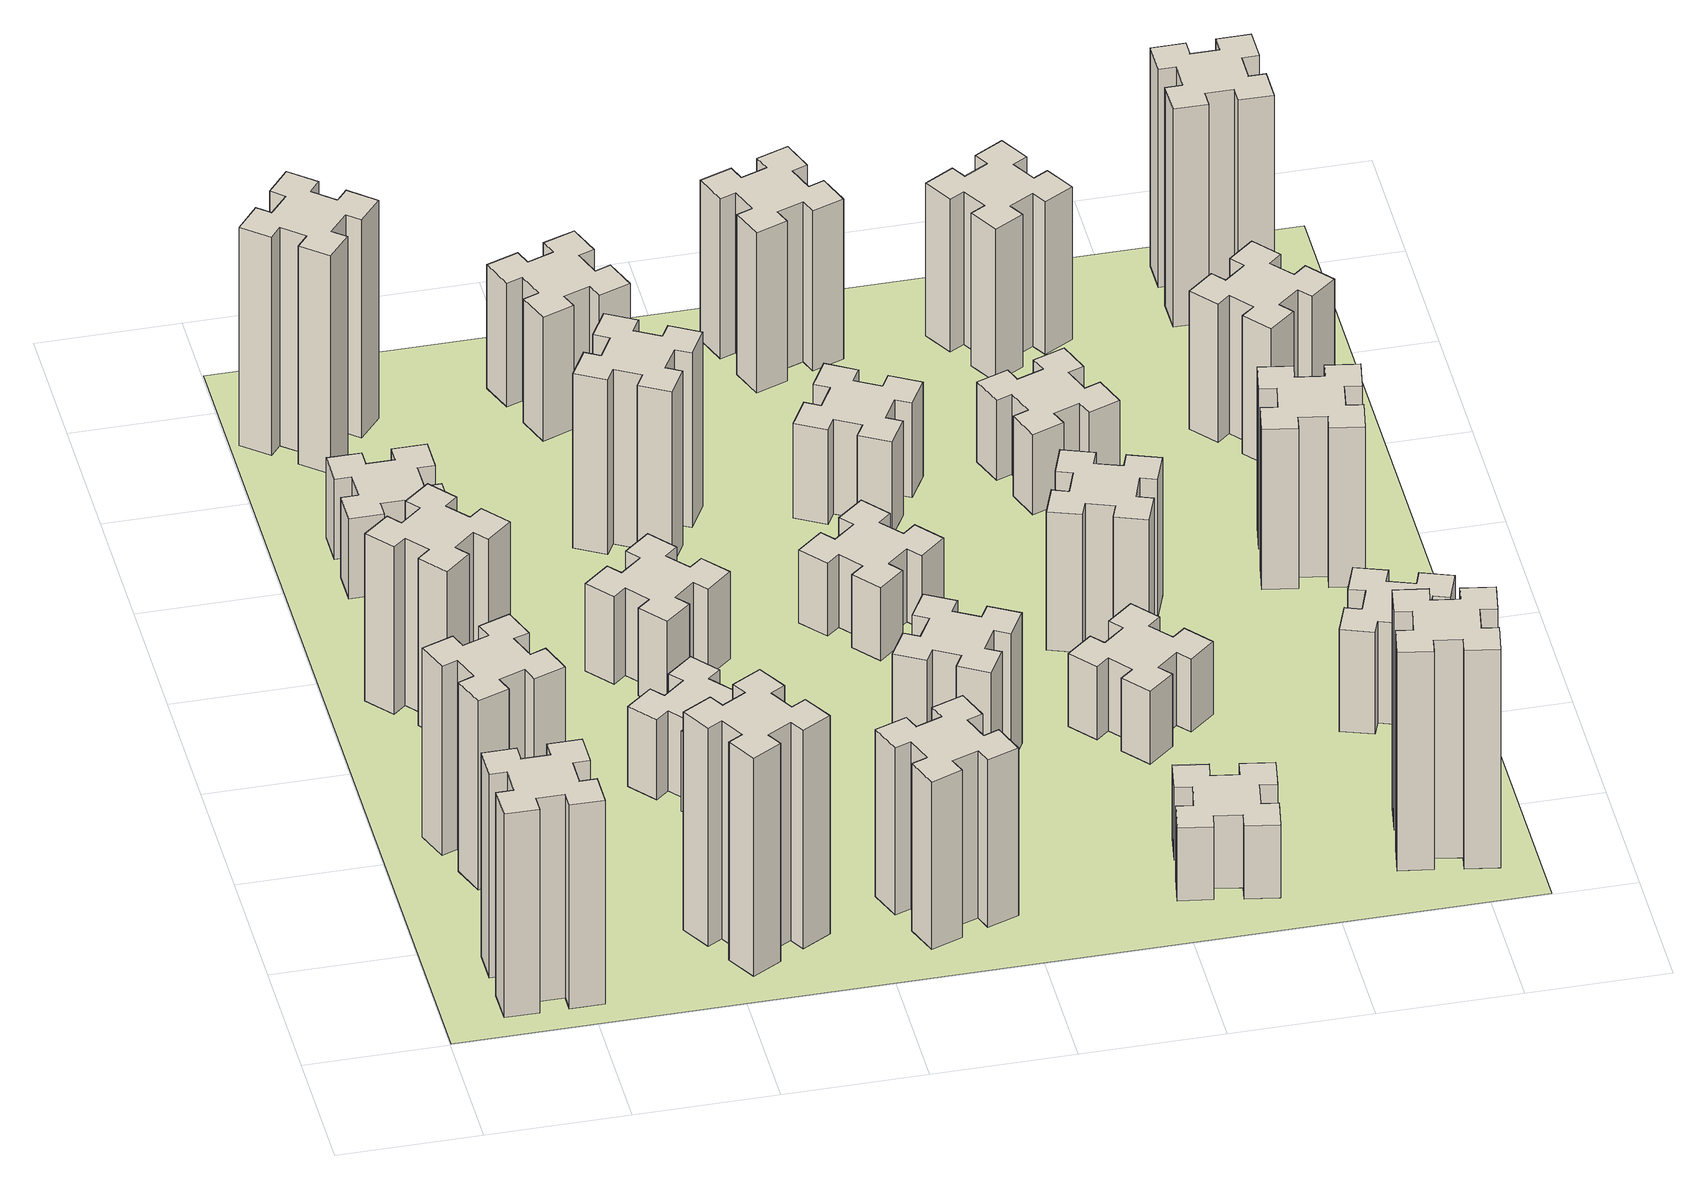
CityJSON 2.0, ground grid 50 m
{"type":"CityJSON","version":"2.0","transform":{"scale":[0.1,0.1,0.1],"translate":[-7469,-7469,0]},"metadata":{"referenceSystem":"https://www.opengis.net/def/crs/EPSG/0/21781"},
"CityObjects":{
"building1":{"type":"Building","attributes":{"class":"1000","function":"1000","usage":"1000","yearOfConstruction":2016,"roofType":"1000","measuredHeight":84,"storeysAboveGround":30,"storeysBelowGround":0},"geometry":[{"type":"Solid","lod":"1","boundaries":[[[[0,1,2,3,4,5,6,7,8,9,10,11,12,13,14,15,16,17,18,19]],[[17,16,20,21]],[[16,15,22,20]],[[15,14,23,22]],[[14,13,24,23]],[[13,12,25,24]],[[12,11,26,25]],[[11,10,27,26]],[[10,9,28,27]],[[9,8,29,28]],[[8,7,30,29]],[[7,6,31,30]],[[6,5,32,31]],[[5,4,33,32]],[[4,3,34,33]],[[3,2,35,34]],[[2,1,36,35]],[[1,0,37,36]],[[0,19,38,37]],[[19,18,39,38]],[[18,17,21,39]],[[24,25,26,27,28,29,30,31,32,33,34,35,36,37,38,39,21,20,22,23]]]]}]},
"building2":{"type":"Building","attributes":{"class":"1000","function":"1000","usage":"1000","yearOfConstruction":2016,"roofType":"1000","measuredHeight":78,"storeysAboveGround":30,"storeysBelowGround":0},"geometry":[{"type":"Solid","lod":"1","boundaries":[[[[40,41,42,43,44,45,46,47,48,49,50,51,52,53,54,55,56,57,58,59]],[[57,56,60,61]],[[56,55,62,60]],[[55,54,63,62]],[[54,53,64,63]],[[53,52,65,64]],[[52,51,66,65]],[[51,50,67,66]],[[50,49,68,67]],[[49,48,69,68]],[[48,47,70,69]],[[47,46,71,70]],[[46,45,72,71]],[[45,44,73,72]],[[44,43,74,73]],[[43,42,75,74]],[[42,41,76,75]],[[41,40,77,76]],[[40,59,78,77]],[[59,58,79,78]],[[58,57,61,79]],[[64,65,66,67,68,69,70,71,72,73,74,75,76,77,78,79,61,60,62,63]]]]}]},
"building3":{"type":"Building","attributes":{"class":"1000","function":"1000","usage":"1000","yearOfConstruction":2016,"roofType":"1000","measuredHeight":69,"storeysAboveGround":30,"storeysBelowGround":0},"geometry":[{"type":"Solid","lod":"1","boundaries":[[[[80,81,82,83,84,85,86,87,88,89,90,91,92,93,94,95,96,97,98,99]],[[97,96,100,101]],[[96,95,102,100]],[[95,94,103,102]],[[94,93,104,103]],[[93,92,105,104]],[[92,91,106,105]],[[91,90,107,106]],[[90,89,108,107]],[[89,88,109,108]],[[88,87,110,109]],[[87,86,111,110]],[[86,85,112,111]],[[85,84,113,112]],[[84,83,114,113]],[[83,82,115,114]],[[82,81,116,115]],[[81,80,117,116]],[[80,99,118,117]],[[99,98,119,118]],[[98,97,101,119]],[[104,105,106,107,108,109,110,111,112,113,114,115,116,117,118,119,101,100,102,103]]]]}]},
"building4":{"type":"Building","attributes":{"class":"1000","function":"1000","usage":"1000","yearOfConstruction":2016,"roofType":"1000","measuredHeight":33,"storeysAboveGround":30,"storeysBelowGround":0},"geometry":[{"type":"Solid","lod":"1","boundaries":[[[[120,121,122,123,124,125,126,127,128,129,130,131,132,133,134,135,136,137,138,139]],[[137,136,140,141]],[[136,135,142,140]],[[135,134,143,142]],[[134,133,144,143]],[[133,132,145,144]],[[132,131,146,145]],[[131,130,147,146]],[[130,129,148,147]],[[129,128,149,148]],[[128,127,150,149]],[[127,126,151,150]],[[126,125,152,151]],[[125,124,153,152]],[[124,123,154,153]],[[123,122,155,154]],[[122,121,156,155]],[[121,120,157,156]],[[120,139,158,157]],[[139,138,159,158]],[[138,137,141,159]],[[144,145,146,147,148,149,150,151,152,153,154,155,156,157,158,159,141,140,142,143]]]]}]},
"building5":{"type":"Building","attributes":{"class":"1000","function":"1000","usage":"1000","yearOfConstruction":2016,"roofType":"1000","measuredHeight":90,"storeysAboveGround":30,"storeysBelowGround":0},"geometry":[{"type":"Solid","lod":"1","boundaries":[[[[160,161,162,163,164,165,166,167,168,169,170,171,172,173,174,175,176,177,178,179]],[[177,176,180,181]],[[176,175,182,180]],[[175,174,183,182]],[[174,173,184,183]],[[173,172,185,184]],[[172,171,186,185]],[[171,170,187,186]],[[170,169,188,187]],[[169,168,189,188]],[[168,167,190,189]],[[167,166,191,190]],[[166,165,192,191]],[[165,164,193,192]],[[164,163,194,193]],[[163,162,195,194]],[[162,161,196,195]],[[161,160,197,196]],[[160,179,198,197]],[[179,178,199,198]],[[178,177,181,199]],[[184,185,186,187,188,189,190,191,192,193,194,195,196,197,198,199,181,180,182,183]]]]}]},
"building6":{"type":"Building","attributes":{"class":"1000","function":"1000","usage":"1000","yearOfConstruction":2016,"roofType":"1000","measuredHeight":90,"storeysAboveGround":30,"storeysBelowGround":0},"geometry":[{"type":"Solid","lod":"1","boundaries":[[[[200,201,202,203,204,205,206,207,208,209,210,211,212,213,214,215,216,217,218,219]],[[217,216,220,221]],[[216,215,222,220]],[[215,214,223,222]],[[214,213,224,223]],[[213,212,225,224]],[[212,211,226,225]],[[211,210,227,226]],[[210,209,228,227]],[[209,208,229,228]],[[208,207,230,229]],[[207,206,231,230]],[[206,205,232,231]],[[205,204,233,232]],[[204,203,234,233]],[[203,202,235,234]],[[202,201,236,235]],[[201,200,237,236]],[[200,219,238,237]],[[219,218,239,238]],[[218,217,221,239]],[[224,225,226,227,228,229,230,231,232,233,234,235,236,237,238,239,221,220,222,223]]]]}]},
"building7":{"type":"Building","attributes":{"class":"1000","function":"1000","usage":"1000","yearOfConstruction":2016,"roofType":"1000","measuredHeight":33,"storeysAboveGround":30,"storeysBelowGround":0},"geometry":[{"type":"Solid","lod":"1","boundaries":[[[[240,241,242,243,244,245,246,247,248,249,250,251,252,253,254,255,256,257,258,259]],[[257,256,260,261]],[[256,255,262,260]],[[255,254,263,262]],[[254,253,264,263]],[[253,252,265,264]],[[252,251,266,265]],[[251,250,267,266]],[[250,249,268,267]],[[249,248,269,268]],[[248,247,270,269]],[[247,246,271,270]],[[246,245,272,271]],[[245,244,273,272]],[[244,243,274,273]],[[243,242,275,274]],[[242,241,276,275]],[[241,240,277,276]],[[240,259,278,277]],[[259,258,279,278]],[[258,257,261,279]],[[264,265,266,267,268,269,270,271,272,273,274,275,276,277,278,279,261,260,262,263]]]]}]},
"building8":{"type":"Building","attributes":{"class":"1000","function":"1000","usage":"1000","yearOfConstruction":2016,"roofType":"1000","measuredHeight":36,"storeysAboveGround":30,"storeysBelowGround":0},"geometry":[{"type":"Solid","lod":"1","boundaries":[[[[280,281,282,283,284,285,286,287,288,289,290,291,292,293,294,295,296,297,298,299]],[[297,296,300,301]],[[296,295,302,300]],[[295,294,303,302]],[[294,293,304,303]],[[293,292,305,304]],[[292,291,306,305]],[[291,290,307,306]],[[290,289,308,307]],[[289,288,309,308]],[[288,287,310,309]],[[287,286,311,310]],[[286,285,312,311]],[[285,284,313,312]],[[284,283,314,313]],[[283,282,315,314]],[[282,281,316,315]],[[281,280,317,316]],[[280,299,318,317]],[[299,298,319,318]],[[298,297,301,319]],[[304,305,306,307,308,309,310,311,312,313,314,315,316,317,318,319,301,300,302,303]]]]}]},
"building9":{"type":"Building","attributes":{"class":"1000","function":"1000","usage":"1000","yearOfConstruction":2016,"roofType":"1000","measuredHeight":69,"storeysAboveGround":30,"storeysBelowGround":0},"geometry":[{"type":"Solid","lod":"1","boundaries":[[[[320,321,322,323,324,325,326,327,328,329,330,331,332,333,334,335,336,337,338,339]],[[337,336,340,341]],[[336,335,342,340]],[[335,334,343,342]],[[334,333,344,343]],[[333,332,345,344]],[[332,331,346,345]],[[331,330,347,346]],[[330,329,348,347]],[[329,328,349,348]],[[328,327,350,349]],[[327,326,351,350]],[[326,325,352,351]],[[325,324,353,352]],[[324,323,354,353]],[[323,322,355,354]],[[322,321,356,355]],[[321,320,357,356]],[[320,339,358,357]],[[339,338,359,358]],[[338,337,341,359]],[[344,345,346,347,348,349,350,351,352,353,354,355,356,357,358,359,341,340,342,343]]]]}]},
"building10":{"type":"Building","attributes":{"class":"1000","function":"1000","usage":"1000","yearOfConstruction":2016,"roofType":"1000","measuredHeight":72,"storeysAboveGround":30,"storeysBelowGround":0},"geometry":[{"type":"Solid","lod":"1","boundaries":[[[[360,361,362,363,364,365,366,367,368,369,370,371,372,373,374,375,376,377,378,379]],[[377,376,380,381]],[[376,375,382,380]],[[375,374,383,382]],[[374,373,384,383]],[[373,372,385,384]],[[372,371,386,385]],[[371,370,387,386]],[[370,369,388,387]],[[369,368,389,388]],[[368,367,390,389]],[[367,366,391,390]],[[366,365,392,391]],[[365,364,393,392]],[[364,363,394,393]],[[363,362,395,394]],[[362,361,396,395]],[[361,360,397,396]],[[360,379,398,397]],[[379,378,399,398]],[[378,377,381,399]],[[384,385,386,387,388,389,390,391,392,393,394,395,396,397,398,399,381,380,382,383]]]]}]},
"building11":{"type":"Building","attributes":{"class":"1000","function":"1000","usage":"1000","yearOfConstruction":2016,"roofType":"1000","measuredHeight":51,"storeysAboveGround":30,"storeysBelowGround":0},"geometry":[{"type":"Solid","lod":"1","boundaries":[[[[400,401,402,403,404,405,406,407,408,409,410,411,412,413,414,415,416,417,418,419]],[[417,416,420,421]],[[416,415,422,420]],[[415,414,423,422]],[[414,413,424,423]],[[413,412,425,424]],[[412,411,426,425]],[[411,410,427,426]],[[410,409,428,427]],[[409,408,429,428]],[[408,407,430,429]],[[407,406,431,430]],[[406,405,432,431]],[[405,404,433,432]],[[404,403,434,433]],[[403,402,435,434]],[[402,401,436,435]],[[401,400,437,436]],[[400,419,438,437]],[[419,418,439,438]],[[418,417,421,439]],[[424,425,426,427,428,429,430,431,432,433,434,435,436,437,438,439,421,420,422,423]]]]}]},
"building12":{"type":"Building","attributes":{"class":"1000","function":"1000","usage":"1000","yearOfConstruction":2016,"roofType":"1000","measuredHeight":54,"storeysAboveGround":30,"storeysBelowGround":0},"geometry":[{"type":"Solid","lod":"1","boundaries":[[[[440,441,442,443,444,445,446,447,448,449,450,451,452,453,454,455,456,457,458,459]],[[457,456,460,461]],[[456,455,462,460]],[[455,454,463,462]],[[454,453,464,463]],[[453,452,465,464]],[[452,451,466,465]],[[451,450,467,466]],[[450,449,468,467]],[[449,448,469,468]],[[448,447,470,469]],[[447,446,471,470]],[[446,445,472,471]],[[445,444,473,472]],[[444,443,474,473]],[[443,442,475,474]],[[442,441,476,475]],[[441,440,477,476]],[[440,459,478,477]],[[459,458,479,478]],[[458,457,461,479]],[[464,465,466,467,468,469,470,471,472,473,474,475,476,477,478,479,461,460,462,463]]]]}]},
"building13":{"type":"Building","attributes":{"class":"1000","function":"1000","usage":"1000","yearOfConstruction":2016,"roofType":"1000","measuredHeight":30,"storeysAboveGround":30,"storeysBelowGround":0},"geometry":[{"type":"Solid","lod":"1","boundaries":[[[[480,481,482,483,484,485,486,487,488,489,490,491,492,493,494,495,496,497,498,499]],[[497,496,500,501]],[[496,495,502,500]],[[495,494,503,502]],[[494,493,504,503]],[[493,492,505,504]],[[492,491,506,505]],[[491,490,507,506]],[[490,489,508,507]],[[489,488,509,508]],[[488,487,510,509]],[[487,486,511,510]],[[486,485,512,511]],[[485,484,513,512]],[[484,483,514,513]],[[483,482,515,514]],[[482,481,516,515]],[[481,480,517,516]],[[480,499,518,517]],[[499,498,519,518]],[[498,497,501,519]],[[504,505,506,507,508,509,510,511,512,513,514,515,516,517,518,519,501,500,502,503]]]]}]},
"building14":{"type":"Building","attributes":{"class":"1000","function":"1000","usage":"1000","yearOfConstruction":2016,"roofType":"1000","measuredHeight":39,"storeysAboveGround":30,"storeysBelowGround":0},"geometry":[{"type":"Solid","lod":"1","boundaries":[[[[520,521,522,523,524,525,526,527,528,529,530,531,532,533,534,535,536,537,538,539]],[[537,536,540,541]],[[536,535,542,540]],[[535,534,543,542]],[[534,533,544,543]],[[533,532,545,544]],[[532,531,546,545]],[[531,530,547,546]],[[530,529,548,547]],[[529,528,549,548]],[[528,527,550,549]],[[527,526,551,550]],[[526,525,552,551]],[[525,524,553,552]],[[524,523,554,553]],[[523,522,555,554]],[[522,521,556,555]],[[521,520,557,556]],[[520,539,558,557]],[[539,538,559,558]],[[538,537,541,559]],[[544,545,546,547,548,549,550,551,552,553,554,555,556,557,558,559,541,540,542,543]]]]}]},
"building15":{"type":"Building","attributes":{"class":"1000","function":"1000","usage":"1000","yearOfConstruction":2016,"roofType":"1000","measuredHeight":30,"storeysAboveGround":30,"storeysBelowGround":0},"geometry":[{"type":"Solid","lod":"1","boundaries":[[[[560,561,562,563,564,565,566,567,568,569,570,571,572,573,574,575,576,577,578,579]],[[577,576,580,581]],[[576,575,582,580]],[[575,574,583,582]],[[574,573,584,583]],[[573,572,585,584]],[[572,571,586,585]],[[571,570,587,586]],[[570,569,588,587]],[[569,568,589,588]],[[568,567,590,589]],[[567,566,591,590]],[[566,565,592,591]],[[565,564,593,592]],[[564,563,594,593]],[[563,562,595,594]],[[562,561,596,595]],[[561,560,597,596]],[[560,579,598,597]],[[579,578,599,598]],[[578,577,581,599]],[[584,585,586,587,588,589,590,591,592,593,594,595,596,597,598,599,581,580,582,583]]]]}]},
"building16":{"type":"Building","attributes":{"class":"1000","function":"1000","usage":"1000","yearOfConstruction":2016,"roofType":"1000","measuredHeight":66,"storeysAboveGround":30,"storeysBelowGround":0},"geometry":[{"type":"Solid","lod":"1","boundaries":[[[[600,601,602,603,604,605,606,607,608,609,610,611,612,613,614,615,616,617,618,619]],[[617,616,620,621]],[[616,615,622,620]],[[615,614,623,622]],[[614,613,624,623]],[[613,612,625,624]],[[612,611,626,625]],[[611,610,627,626]],[[610,609,628,627]],[[609,608,629,628]],[[608,607,630,629]],[[607,606,631,630]],[[606,605,632,631]],[[605,604,633,632]],[[604,603,634,633]],[[603,602,635,634]],[[602,601,636,635]],[[601,600,637,636]],[[600,619,638,637]],[[619,618,639,638]],[[618,617,621,639]],[[624,625,626,627,628,629,630,631,632,633,634,635,636,637,638,639,621,620,622,623]]]]}]},
"building17":{"type":"Building","attributes":{"class":"1000","function":"1000","usage":"1000","yearOfConstruction":2016,"roofType":"1000","measuredHeight":30,"storeysAboveGround":30,"storeysBelowGround":0},"geometry":[{"type":"Solid","lod":"1","boundaries":[[[[640,641,642,643,644,645,646,647,648,649,650,651,652,653,654,655,656,657,658,659]],[[657,656,660,661]],[[656,655,662,660]],[[655,654,663,662]],[[654,653,664,663]],[[653,652,665,664]],[[652,651,666,665]],[[651,650,667,666]],[[650,649,668,667]],[[649,648,669,668]],[[648,647,670,669]],[[647,646,671,670]],[[646,645,672,671]],[[645,644,673,672]],[[644,643,674,673]],[[643,642,675,674]],[[642,641,676,675]],[[641,640,677,676]],[[640,659,678,677]],[[659,658,679,678]],[[658,657,661,679]],[[664,665,666,667,668,669,670,671,672,673,674,675,676,677,678,679,661,660,662,663]]]]}]},
"building18":{"type":"Building","attributes":{"class":"1000","function":"1000","usage":"1000","yearOfConstruction":2016,"roofType":"1000","measuredHeight":57,"storeysAboveGround":30,"storeysBelowGround":0},"geometry":[{"type":"Solid","lod":"1","boundaries":[[[[680,681,682,683,684,685,686,687,688,689,690,691,692,693,694,695,696,697,698,699]],[[697,696,700,701]],[[696,695,702,700]],[[695,694,703,702]],[[694,693,704,703]],[[693,692,705,704]],[[692,691,706,705]],[[691,690,707,706]],[[690,689,708,707]],[[689,688,709,708]],[[688,687,710,709]],[[687,686,711,710]],[[686,685,712,711]],[[685,684,713,712]],[[684,683,714,713]],[[683,682,715,714]],[[682,681,716,715]],[[681,680,717,716]],[[680,699,718,717]],[[699,698,719,718]],[[698,697,701,719]],[[704,705,706,707,708,709,710,711,712,713,714,715,716,717,718,719,701,700,702,703]]]]}]},
"building19":{"type":"Building","attributes":{"class":"1000","function":"1000","usage":"1000","yearOfConstruction":2016,"roofType":"1000","measuredHeight":33,"storeysAboveGround":30,"storeysBelowGround":0},"geometry":[{"type":"Solid","lod":"1","boundaries":[[[[720,721,722,723,724,725,726,727,728,729,730,731,732,733,734,735,736,737,738,739]],[[737,736,740,741]],[[736,735,742,740]],[[735,734,743,742]],[[734,733,744,743]],[[733,732,745,744]],[[732,731,746,745]],[[731,730,747,746]],[[730,729,748,747]],[[729,728,749,748]],[[728,727,750,749]],[[727,726,751,750]],[[726,725,752,751]],[[725,724,753,752]],[[724,723,754,753]],[[723,722,755,754]],[[722,721,756,755]],[[721,720,757,756]],[[720,739,758,757]],[[739,738,759,758]],[[738,737,741,759]],[[744,745,746,747,748,749,750,751,752,753,754,755,756,757,758,759,741,740,742,743]]]]}]},
"building20":{"type":"Building","attributes":{"class":"1000","function":"1000","usage":"1000","yearOfConstruction":2016,"roofType":"1000","measuredHeight":90,"storeysAboveGround":30,"storeysBelowGround":0},"geometry":[{"type":"Solid","lod":"1","boundaries":[[[[760,761,762,763,764,765,766,767,768,769,770,771,772,773,774,775,776,777,778,779]],[[777,776,780,781]],[[776,775,782,780]],[[775,774,783,782]],[[774,773,784,783]],[[773,772,785,784]],[[772,771,786,785]],[[771,770,787,786]],[[770,769,788,787]],[[769,768,789,788]],[[768,767,790,789]],[[767,766,791,790]],[[766,765,792,791]],[[765,764,793,792]],[[764,763,794,793]],[[763,762,795,794]],[[762,761,796,795]],[[761,760,797,796]],[[760,779,798,797]],[[779,778,799,798]],[[778,777,781,799]],[[784,785,786,787,788,789,790,791,792,793,794,795,796,797,798,799,781,780,782,783]]]]}]},
"building21":{"type":"Building","attributes":{"class":"1000","function":"1000","usage":"1000","yearOfConstruction":2016,"roofType":"1000","measuredHeight":63,"storeysAboveGround":30,"storeysBelowGround":0},"geometry":[{"type":"Solid","lod":"1","boundaries":[[[[800,801,802,803,804,805,806,807,808,809,810,811,812,813,814,815,816,817,818,819]],[[817,816,820,821]],[[816,815,822,820]],[[815,814,823,822]],[[814,813,824,823]],[[813,812,825,824]],[[812,811,826,825]],[[811,810,827,826]],[[810,809,828,827]],[[809,808,829,828]],[[808,807,830,829]],[[807,806,831,830]],[[806,805,832,831]],[[805,804,833,832]],[[804,803,834,833]],[[803,802,835,834]],[[802,801,836,835]],[[801,800,837,836]],[[800,819,838,837]],[[819,818,839,838]],[[818,817,821,839]],[[824,825,826,827,828,829,830,831,832,833,834,835,836,837,838,839,821,820,822,823]]]]}]},
"building22":{"type":"Building","attributes":{"class":"1000","function":"1000","usage":"1000","yearOfConstruction":2016,"roofType":"1000","measuredHeight":42,"storeysAboveGround":30,"storeysBelowGround":0},"geometry":[{"type":"Solid","lod":"1","boundaries":[[[[840,841,842,843,844,845,846,847,848,849,850,851,852,853,854,855,856,857,858,859]],[[857,856,860,861]],[[856,855,862,860]],[[855,854,863,862]],[[854,853,864,863]],[[853,852,865,864]],[[852,851,866,865]],[[851,850,867,866]],[[850,849,868,867]],[[849,848,869,868]],[[848,847,870,869]],[[847,846,871,870]],[[846,845,872,871]],[[845,844,873,872]],[[844,843,874,873]],[[843,842,875,874]],[[842,841,876,875]],[[841,840,877,876]],[[840,859,878,877]],[[859,858,879,878]],[[858,857,861,879]],[[864,865,866,867,868,869,870,871,872,873,874,875,876,877,878,879,861,860,862,863]]]]}]},
"building23":{"type":"Building","attributes":{"class":"1000","function":"1000","usage":"1000","yearOfConstruction":2016,"roofType":"1000","measuredHeight":66,"storeysAboveGround":30,"storeysBelowGround":0},"geometry":[{"type":"Solid","lod":"1","boundaries":[[[[880,881,882,883,884,885,886,887,888,889,890,891,892,893,894,895,896,897,898,899]],[[897,896,900,901]],[[896,895,902,900]],[[895,894,903,902]],[[894,893,904,903]],[[893,892,905,904]],[[892,891,906,905]],[[891,890,907,906]],[[890,889,908,907]],[[889,888,909,908]],[[888,887,910,909]],[[887,886,911,910]],[[886,885,912,911]],[[885,884,913,912]],[[884,883,914,913]],[[883,882,915,914]],[[882,881,916,915]],[[881,880,917,916]],[[880,899,918,917]],[[899,898,919,918]],[[898,897,901,919]],[[904,905,906,907,908,909,910,911,912,913,914,915,916,917,918,919,901,900,902,903]]]]}]},
"building24":{"type":"Building","attributes":{"class":"1000","function":"1000","usage":"1000","yearOfConstruction":2016,"roofType":"1000","measuredHeight":57,"storeysAboveGround":30,"storeysBelowGround":0},"geometry":[{"type":"Solid","lod":"1","boundaries":[[[[920,921,922,923,924,925,926,927,928,929,930,931,932,933,934,935,936,937,938,939]],[[937,936,940,941]],[[936,935,942,940]],[[935,934,943,942]],[[934,933,944,943]],[[933,932,945,944]],[[932,931,946,945]],[[931,930,947,946]],[[930,929,948,947]],[[929,928,949,948]],[[928,927,950,949]],[[927,926,951,950]],[[926,925,952,951]],[[925,924,953,952]],[[924,923,954,953]],[[923,922,955,954]],[[922,921,956,955]],[[921,920,957,956]],[[920,939,958,957]],[[939,938,959,958]],[[938,937,941,959]],[[944,945,946,947,948,949,950,951,952,953,954,955,956,957,958,959,941,940,942,943]]]]}]},
"building25":{"type":"Building","attributes":{"class":"1000","function":"1000","usage":"1000","yearOfConstruction":2016,"roofType":"1000","measuredHeight":90,"storeysAboveGround":30,"storeysBelowGround":0},"geometry":[{"type":"Solid","lod":"1","boundaries":[[[[960,961,962,963,964,965,966,967,968,969,970,971,972,973,974,975,976,977,978,979]],[[977,976,980,981]],[[976,975,982,980]],[[975,974,983,982]],[[974,973,984,983]],[[973,972,985,984]],[[972,971,986,985]],[[971,970,987,986]],[[970,969,988,987]],[[969,968,989,988]],[[968,967,990,989]],[[967,966,991,990]],[[966,965,992,991]],[[965,964,993,992]],[[964,963,994,993]],[[963,962,995,994]],[[962,961,996,995]],[[961,960,997,996]],[[960,979,998,997]],[[979,978,999,998]],[[978,977,981,999]],[[984,985,986,987,988,989,990,991,992,993,994,995,996,997,998,999,981,980,982,983]]]]}]},
"landuse1":{"type":"LandUse","attributes":{"name":"plot1","function":"1010"},"geometry":[{"type":"MultiSurface","lod":"1","boundaries":[[[1000,1001,1002,1003]]]}]}
},
"vertices":[
[265,325,0],[265,225,0],[205,225,0],[205,105,0],[325,105,0],[325,165,0],[425,165,0],[425,105,0],[545,105,0],[545,225,0],[485,225,0],[485,325,0],[545,325,0],[545,445,0],[425,445,0],[425,385,0],[325,385,0],[325,445,0],[205,445,0],[205,325,0],[325,385,840],[325,445,840],[425,385,840],[425,445,840],[545,445,840],[545,325,840],[485,325,840],[485,225,840],[545,225,840],[545,105,840],[425,105,840],[425,165,840],[325,165,840],[325,105,840],[205,105,840],[205,225,840],[265,225,840],[265,325,840],[205,325,840],[205,445,840],
[255,1025,0],[289,931,0],[233,910,0],[274,797,0],[387,839,0],[366,895,0],[460,929,0],[480,873,0],[593,914,0],[552,1027,0],[496,1006,0],[462,1100,0],[518,1120,0],[477,1233,0],[364,1192,0],[385,1136,0],[291,1102,0],[270,1158,0],[157,1117,0],[199,1004,0],[291,1102,780],[270,1158,780],[385,1136,780],[364,1192,780],[477,1233,780],[518,1120,780],[462,1100,780],[496,1006,780],[552,1027,780],[593,914,780],[480,873,780],[460,929,780],[366,895,780],[387,839,780],[274,797,780],[233,910,780],[289,931,780],[255,1025,780],[199,1004,780],[157,1117,780],
[492,1888,0],[427,1964,0],[473,2003,0],[396,2095,0],[304,2018,0],[343,1972,0],[266,1907,0],[228,1953,0],[136,1876,0],[213,1784,0],[259,1823,0],[323,1746,0],[277,1708,0],[354,1616,0],[446,1693,0],[408,1739,0],[484,1803,0],[523,1757,0],[615,1834,0],[538,1926,0],[484,1803,690],[523,1757,690],[408,1739,690],[446,1693,690],[354,1616,690],[277,1708,690],[323,1746,690],[259,1823,690],[213,1784,690],[136,1876,690],[228,1953,690],[266,1907,690],[343,1972,690],[304,2018,690],[396,2095,690],[473,2003,690],[427,1964,690],[492,1888,690],[538,1926,690],[615,1834,690],
[485,2545,0],[485,2645,0],[545,2645,0],[545,2765,0],[425,2765,0],[425,2705,0],[325,2705,0],[325,2765,0],[205,2765,0],[205,2645,0],[265,2645,0],[265,2545,0],[205,2545,0],[205,2425,0],[325,2425,0],[325,2485,0],[425,2485,0],[425,2425,0],[545,2425,0],[545,2545,0],[425,2485,330],[425,2425,330],[325,2485,330],[325,2425,330],[205,2425,330],[205,2545,330],[265,2545,330],[265,2645,330],[205,2645,330],[205,2765,330],[325,2765,330],[325,2705,330],[425,2705,330],[425,2765,330],[545,2765,330],[545,2645,330],[485,2645,330],[485,2545,330],[545,2545,330],[545,2425,330],
[1127,255,0],[1214,305,0],[1244,253,0],[1348,313,0],[1288,417,0],[1236,387,0],[1186,474,0],[1238,504,0],[1178,608,0],[1074,548,0],[1104,496,0],[1017,446,0],[987,498,0],[883,438,0],[943,334,0],[995,364,0],[1045,277,0],[993,247,0],[1053,143,0],[1157,203,0],[1045,277,900],[993,247,900],[995,364,900],[943,334,900],[883,438,900],[987,498,900],[1017,446,900],[1104,496,900],[1074,548,900],[1178,608,900],[1238,504,900],[1186,474,900],[1236,387,900],[1288,417,900],[1348,313,900],[1244,253,900],[1214,305,900],[1127,255,900],[1157,203,900],[1053,143,900],
[384,3387,0],[308,3452,0],[346,3498,0],[254,3575,0],[177,3483,0],[223,3444,0],[159,3368,0],[113,3406,0],[36,3314,0],[128,3237,0],[166,3283,0],[243,3219,0],[204,3173,0],[296,3096,0],[373,3188,0],[327,3226,0],[392,3303,0],[438,3264,0],[515,3356,0],[423,3433,0],[392,3303,900],[438,3264,900],[327,3226,900],[373,3188,900],[296,3096,900],[204,3173,900],[243,3219,900],[166,3283,900],[128,3237,900],[36,3314,900],[113,3406,900],[159,3368,900],[223,3444,900],[177,3483,900],[254,3575,900],[346,3498,900],[308,3452,900],[384,3387,900],[423,3433,900],[515,3356,900],
[1083,1332,0],[1006,1267,0],[968,1313,0],[876,1236,0],[953,1144,0],[999,1183,0],[1063,1106,0],[1017,1068,0],[1094,976,0],[1186,1053,0],[1148,1099,0],[1224,1163,0],[1263,1117,0],[1355,1194,0],[1278,1286,0],[1232,1248,0],[1167,1324,0],[1213,1363,0],[1136,1455,0],[1044,1378,0],[1167,1324,330],[1213,1363,330],[1232,1248,330],[1278,1286,330],[1355,1194,330],[1263,1117,330],[1224,1163,330],[1148,1099,330],[1186,1053,330],[1094,976,330],[1017,1068,330],[1063,1106,330],[999,1183,330],[953,1144,330],[876,1236,330],[968,1313,330],[1006,1267,330],[1083,1332,330],[1044,1378,330],[1136,1455,330],
[1083,1972,0],[1006,1907,0],[968,1953,0],[876,1876,0],[953,1784,0],[999,1823,0],[1063,1746,0],[1017,1708,0],[1094,1616,0],[1186,1693,0],[1148,1739,0],[1224,1803,0],[1263,1757,0],[1355,1834,0],[1278,1926,0],[1232,1888,0],[1167,1964,0],[1213,2003,0],[1136,2095,0],[1044,2018,0],[1167,1964,360],[1213,2003,360],[1232,1888,360],[1278,1926,360],[1355,1834,360],[1263,1757,360],[1224,1803,360],[1148,1739,360],[1186,1693,360],[1094,1616,360],[1017,1708,360],[1063,1746,360],[999,1823,360],[953,1784,360],[876,1876,360],[968,1953,360],[1006,1907,360],[1083,1972,360],[1044,2018,360],[1136,2095,360],
[1765,496,0],[1671,462,0],[1650,518,0],[1537,477,0],[1579,364,0],[1635,385,0],[1669,291,0],[1613,270,0],[1654,157,0],[1767,199,0],[1746,255,0],[1840,289,0],[1860,233,0],[1973,274,0],[1932,387,0],[1876,366,0],[1842,460,0],[1898,480,0],[1857,593,0],[1744,552,0],[1842,460,690],[1898,480,690],[1876,366,690],[1932,387,690],[1973,274,690],[1860,233,690],[1840,289,690],[1746,255,690],[1767,199,690],[1654,157,690],[1613,270,690],[1669,291,690],[1635,385,690],[1579,364,690],[1537,477,690],[1650,518,690],[1671,462,690],[1765,496,690],[1744,552,690],[1857,593,690],
[1314,2666,0],[1227,2716,0],[1257,2768,0],[1153,2828,0],[1093,2724,0],[1145,2694,0],[1095,2607,0],[1043,2637,0],[983,2533,0],[1087,2473,0],[1117,2525,0],[1204,2475,0],[1174,2423,0],[1278,2363,0],[1338,2467,0],[1286,2497,0],[1336,2584,0],[1388,2554,0],[1448,2658,0],[1344,2718,0],[1336,2584,720],[1388,2554,720],[1286,2497,720],[1338,2467,720],[1278,2363,720],[1174,2423,720],[1204,2475,720],[1117,2525,720],[1087,2473,720],[983,2533,720],[1043,2637,720],[1095,2607,720],[1145,2694,720],[1093,2724,720],[1153,2828,720],[1257,2768,720],[1227,2716,720],[1314,2666,720],[1344,2718,720],[1448,2658,720],
[1125,3456,0],[1031,3422,0],[1010,3478,0],[897,3437,0],[939,3324,0],[995,3345,0],[1029,3251,0],[973,3230,0],[1014,3117,0],[1127,3159,0],[1106,3215,0],[1200,3249,0],[1220,3193,0],[1333,3234,0],[1292,3347,0],[1236,3326,0],[1202,3420,0],[1258,3440,0],[1217,3553,0],[1104,3512,0],[1202,3420,510],[1258,3440,510],[1236,3326,510],[1292,3347,510],[1333,3234,510],[1220,3193,510],[1200,3249,510],[1106,3215,510],[1127,3159,510],[1014,3117,510],[973,3230,510],[1029,3251,510],[995,3345,510],[939,3324,510],[897,3437,510],[1010,3478,510],[1031,3422,510],[1125,3456,510],[1104,3512,510],[1217,3553,510],
[2026,1017,0],[2076,1104,0],[2128,1074,0],[2188,1178,0],[2084,1238,0],[2054,1186,0],[1967,1236,0],[1997,1288,0],[1893,1348,0],[1833,1244,0],[1885,1214,0],[1835,1127,0],[1783,1157,0],[1723,1053,0],[1827,993,0],[1857,1045,0],[1944,995,0],[1914,943,0],[2018,883,0],[2078,987,0],[1944,995,540],[1914,943,540],[1857,1045,540],[1827,993,540],[1723,1053,540],[1783,1157,540],[1835,1127,540],[1885,1214,540],[1833,1244,540],[1893,1348,540],[1997,1288,540],[1967,1236,540],[2054,1186,540],[2084,1238,540],[2188,1178,540],[2128,1074,540],[2076,1104,540],[2026,1017,540],[2078,987,540],[2018,883,540],
[1972,1988,0],[1907,2064,0],[1953,2103,0],[1876,2195,0],[1784,2118,0],[1823,2072,0],[1746,2007,0],[1708,2053,0],[1616,1976,0],[1693,1884,0],[1739,1923,0],[1803,1846,0],[1757,1808,0],[1834,1716,0],[1926,1793,0],[1888,1839,0],[1964,1903,0],[2003,1857,0],[2095,1934,0],[2018,2026,0],[1964,1903,300],[2003,1857,300],[1888,1839,300],[1926,1793,300],[1834,1716,300],[1757,1808,300],[1803,1846,300],[1739,1923,300],[1693,1884,300],[1616,1976,300],[1708,2053,300],[1746,2007,300],[1823,2072,300],[1784,2118,300],[1876,2195,300],[1953,2103,300],[1907,2064,300],[1972,1988,300],[2018,2026,300],[2095,1934,300],
[2026,2497,0],[2076,2584,0],[2128,2554,0],[2188,2658,0],[2084,2718,0],[2054,2666,0],[1967,2716,0],[1997,2768,0],[1893,2828,0],[1833,2724,0],[1885,2694,0],[1835,2607,0],[1783,2637,0],[1723,2533,0],[1827,2473,0],[1857,2525,0],[1944,2475,0],[1914,2423,0],[2018,2363,0],[2078,2467,0],[1944,2475,390],[1914,2423,390],[1857,2525,390],[1827,2473,390],[1723,2533,390],[1783,2637,390],[1835,2607,390],[1885,2694,390],[1833,2724,390],[1893,2828,390],[1997,2768,390],[1967,2716,390],[2054,2666,390],[2084,2718,390],[2188,2658,390],[2128,2554,390],[2076,2584,390],[2026,2497,390],[2078,2467,390],[2018,2363,390],
[2596,444,0],[2578,345,0],[2519,356,0],[2498,237,0],[2617,217,0],[2627,276,0],[2725,258,0],[2715,199,0],[2833,178,0],[2854,297,0],[2795,307,0],[2812,405,0],[2871,395,0],[2892,513,0],[2774,534,0],[2764,475,0],[2665,492,0],[2676,551,0],[2557,572,0],[2537,454,0],[2665,492,300],[2676,551,300],[2764,475,300],[2774,534,300],[2892,513,300],[2871,395,300],[2812,405,300],[2795,307,300],[2854,297,300],[2833,178,300],[2715,199,300],[2725,258,300],[2627,276,300],[2617,217,300],[2498,237,300],[2519,356,300],[2578,345,300],[2596,444,300],[2537,454,300],[2557,572,300],
[1865,3556,0],[1771,3522,0],[1750,3578,0],[1637,3537,0],[1679,3424,0],[1735,3445,0],[1769,3351,0],[1713,3330,0],[1754,3217,0],[1867,3259,0],[1846,3315,0],[1940,3349,0],[1960,3293,0],[2073,3334,0],[2032,3447,0],[1976,3426,0],[1942,3520,0],[1998,3540,0],[1957,3653,0],[1844,3612,0],[1942,3520,660],[1998,3540,660],[1976,3426,660],[2032,3447,660],[2073,3334,660],[1960,3293,660],[1940,3349,660],[1846,3315,660],[1867,3259,660],[1754,3217,660],[1713,3330,660],[1769,3351,660],[1735,3445,660],[1679,3424,660],[1637,3537,660],[1750,3578,660],[1771,3522,660],[1865,3556,660],[1844,3612,660],[1957,3653,660],
[2628,1099,0],[2704,1163,0],[2743,1117,0],[2835,1194,0],[2758,1286,0],[2712,1248,0],[2647,1324,0],[2693,1363,0],[2616,1455,0],[2524,1378,0],[2563,1332,0],[2486,1267,0],[2448,1313,0],[2356,1236,0],[2433,1144,0],[2479,1183,0],[2543,1106,0],[2497,1068,0],[2574,976,0],[2666,1053,0],[2543,1106,300],[2497,1068,300],[2479,1183,300],[2433,1144,300],[2356,1236,300],[2448,1313,300],[2486,1267,300],[2563,1332,300],[2524,1378,300],[2616,1455,300],[2693,1363,300],[2647,1324,300],[2712,1248,300],[2758,1286,300],[2835,1194,300],[2743,1117,300],[2704,1163,300],[2628,1099,300],[2666,1053,300],[2574,976,300],
[2682,1671,0],[2716,1765,0],[2772,1744,0],[2813,1857,0],[2700,1898,0],[2680,1842,0],[2586,1876,0],[2607,1932,0],[2494,1973,0],[2453,1860,0],[2509,1840,0],[2475,1746,0],[2419,1767,0],[2377,1654,0],[2490,1613,0],[2511,1669,0],[2605,1635,0],[2584,1579,0],[2697,1537,0],[2738,1650,0],[2605,1635,570],[2584,1579,570],[2511,1669,570],[2490,1613,570],[2377,1654,570],[2419,1767,570],[2475,1746,570],[2509,1840,570],[2453,1860,570],[2494,1973,570],[2607,1932,570],[2586,1876,570],[2680,1842,570],[2700,1898,570],[2813,1857,570],[2772,1744,570],[2716,1765,570],[2682,1671,570],[2738,1650,570],[2697,1537,570],
[2586,2475,0],[2680,2509,0],[2700,2453,0],[2813,2494,0],[2772,2607,0],[2716,2586,0],[2682,2680,0],[2738,2700,0],[2697,2813,0],[2584,2772,0],[2605,2716,0],[2511,2682,0],[2490,2738,0],[2377,2697,0],[2419,2584,0],[2475,2605,0],[2509,2511,0],[2453,2490,0],[2494,2377,0],[2607,2419,0],[2509,2511,330],[2453,2490,330],[2475,2605,330],[2419,2584,330],[2377,2697,330],[2490,2738,330],[2511,2682,330],[2605,2716,330],[2584,2772,330],[2697,2813,330],[2738,2700,330],[2682,2680,330],[2716,2586,330],[2772,2607,330],[2813,2494,330],[2700,2453,330],[2680,2509,330],[2586,2475,330],[2607,2419,330],[2494,2377,330],
[3504,475,0],[3405,492,0],[3416,551,0],[3297,572,0],[3277,454,0],[3336,444,0],[3318,345,0],[3259,356,0],[3238,237,0],[3357,217,0],[3367,276,0],[3465,258,0],[3455,199,0],[3573,178,0],[3594,297,0],[3535,307,0],[3552,405,0],[3611,395,0],[3632,513,0],[3514,534,0],[3552,405,900],[3611,395,900],[3535,307,900],[3594,297,900],[3573,178,900],[3455,199,900],[3465,258,900],[3367,276,900],[3357,217,900],[3238,237,900],[3259,356,900],[3318,345,900],[3336,444,900],[3277,454,900],[3297,572,900],[3416,551,900],[3405,492,900],[3504,475,900],[3514,534,900],[3632,513,900],
[2716,3347,0],[2666,3434,0],[2718,3464,0],[2658,3568,0],[2554,3508,0],[2584,3456,0],[2497,3406,0],[2467,3458,0],[2363,3398,0],[2423,3294,0],[2475,3324,0],[2525,3237,0],[2473,3207,0],[2533,3103,0],[2637,3163,0],[2607,3215,0],[2694,3265,0],[2724,3213,0],[2828,3273,0],[2768,3377,0],[2694,3265,630],[2724,3213,630],[2607,3215,630],[2637,3163,630],[2533,3103,630],[2473,3207,630],[2525,3237,630],[2475,3324,630],[2423,3294,630],[2363,3398,630],[2467,3458,630],[2497,3406,630],[2584,3456,630],[2554,3508,630],[2658,3568,630],[2718,3464,630],[2666,3434,630],[2716,3347,630],[2768,3377,630],[2828,3273,630],
[3351,1029,0],[3445,995,0],[3424,939,0],[3537,897,0],[3578,1010,0],[3522,1031,0],[3556,1125,0],[3612,1104,0],[3653,1217,0],[3540,1258,0],[3520,1202,0],[3426,1236,0],[3447,1292,0],[3334,1333,0],[3293,1220,0],[3349,1200,0],[3315,1106,0],[3259,1127,0],[3217,1014,0],[3330,973,0],[3315,1106,420],[3259,1127,420],[3349,1200,420],[3293,1220,420],[3334,1333,420],[3447,1292,420],[3426,1236,420],[3520,1202,420],[3540,1258,420],[3653,1217,420],[3612,1104,420],[3556,1125,420],[3522,1031,420],[3578,1010,420],[3537,897,420],[3424,939,420],[3445,995,420],[3351,1029,420],[3330,973,420],[3217,1014,420],
[3267,1856,0],[3365,1838,0],[3355,1779,0],[3473,1758,0],[3494,1877,0],[3435,1887,0],[3452,1985,0],[3511,1975,0],[3532,2093,0],[3414,2114,0],[3404,2055,0],[3305,2072,0],[3316,2131,0],[3197,2152,0],[3177,2034,0],[3236,2024,0],[3218,1925,0],[3159,1936,0],[3138,1817,0],[3257,1797,0],[3218,1925,660],[3159,1936,660],[3236,2024,660],[3177,2034,660],[3197,2152,660],[3316,2131,660],[3305,2072,660],[3404,2055,660],[3414,2114,660],[3532,2093,660],[3511,1975,660],[3452,1985,660],[3435,1887,660],[3494,1877,660],[3473,1758,660],[3355,1779,660],[3365,1838,660],[3267,1856,660],[3257,1797,660],[3138,1817,660],
[3219,2663,0],[3283,2586,0],[3237,2548,0],[3314,2456,0],[3406,2533,0],[3368,2579,0],[3444,2643,0],[3483,2597,0],[3575,2674,0],[3498,2766,0],[3452,2728,0],[3387,2804,0],[3433,2843,0],[3356,2935,0],[3264,2858,0],[3303,2812,0],[3226,2747,0],[3188,2793,0],[3096,2716,0],[3173,2624,0],[3226,2747,570],[3188,2793,570],[3303,2812,570],[3264,2858,570],[3356,2935,570],[3433,2843,570],[3387,2804,570],[3452,2728,570],[3498,2766,570],[3575,2674,570],[3483,2597,570],[3444,2643,570],[3368,2579,570],[3406,2533,570],[3314,2456,570],[3237,2548,570],[3283,2586,570],[3219,2663,570],[3173,2624,570],[3096,2716,570],
[3285,3325,0],[3385,3325,0],[3385,3265,0],[3505,3265,0],[3505,3385,0],[3445,3385,0],[3445,3485,0],[3505,3485,0],[3505,3605,0],[3385,3605,0],[3385,3545,0],[3285,3545,0],[3285,3605,0],[3165,3605,0],[3165,3485,0],[3225,3485,0],[3225,3385,0],[3165,3385,0],[3165,3265,0],[3285,3265,0],[3225,3385,900],[3165,3385,900],[3225,3485,900],[3165,3485,900],[3165,3605,900],[3285,3605,900],[3285,3545,900],[3385,3545,900],[3385,3605,900],[3505,3605,900],[3505,3485,900],[3445,3485,900],[3445,3385,900],[3505,3385,900],[3505,3265,900],[3385,3265,900],[3385,3325,900],[3285,3325,900],[3285,3265,900],[3165,3265,900],
[5,3705,0],[3705,3705,0],[3705,5,0],[5,5,0]
]}
